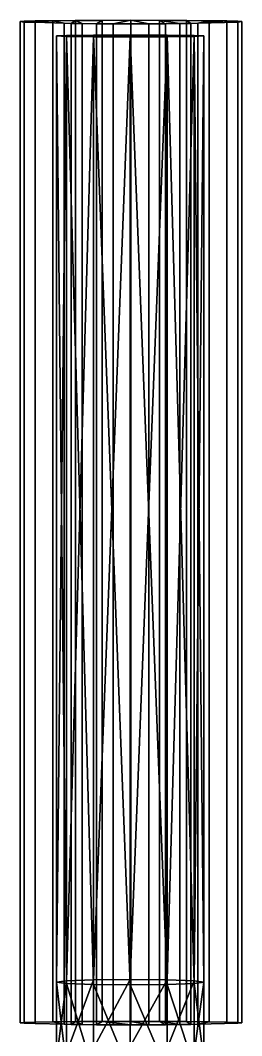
# Model space of a CAD drawing. Header units: inches. Extents: x 9.4 to 92.8, y 5.1 to 50.9.
# Drawn here: x 67.74 to 68.93, y 44.97 to 50.4 of the extents above; entities that cross this region are included whole.
import ezdxf
from ezdxf.enums import TextEntityAlignment as Align

# ---------------------------------------------------------------- set-up
doc = ezdxf.new("R2010")
doc.units = ezdxf.units.IN
doc.header["$MEASUREMENT"] = 0
doc.layers.add('AFUCH-3-FMCH', color=4, linetype='Continuous')
doc.layers.add('AFUCH-3-HNPL', color=19, linetype='Continuous')
doc.styles.get("Standard").update_dxf_attribs({"font": 'arial.ttf'})

# ---------------------------------------------------------------- blocks, each defined once
blk = doc.blocks.new('3_WHEELCHAIR')
at = {"flags": 1}
for tag in ['CAPPN', 'CAPPD', 'CAPMG', 'CAPMC', 'CAPGC', 'CAPALIAS1', 'CAPALIAS2', 'CAPALIAS3', 'CAPBLDG', 'CAPFLOOR', 'CAPDEPT', 'CAPPERSON', 'CAPPL', 'CAPQT', 'CAPDH']:
    blk.add_attdef(tag, (0, 0), '', height=0.001, dxfattribs=at)
blk.add_attdef('CAPTG', text='', height=2.5, dxfattribs=at).set_placement((9.8992, -23.8733), align=Align.CENTER)
at = {"layer": 'AFUCH-3-FMCH'}
mesh = blk.add_polyface(dxfattribs=at)
corners = [(0.6053, -5.1419, 35.0243), (0.6053, -0.1008, 34.9629), (0.8028, -0.1002, 35.0158), (0.8028, -5.1439, 35.0773), (0.9474, -0.0984, 35.1604), (0.9474, -5.1492, 35.2219), (1.0003, -0.096, 35.3578), (1.0003, -5.1565, 35.4195), (0.9474, -0.0936, 35.5553), (0.9474, -5.1638, 35.6171), (0.8028, -0.0919, 35.6999), (0.8028, -5.1692, 35.7618), (0.6053, -0.0912, 35.7528), (0.6053, -5.1711, 35.8147), (0.4078, -0.0919, 35.6999), (0.4078, -5.1692, 35.7618), (0.2632, -0.0936, 35.5553), (0.2632, -5.1638, 35.6171), (0.2103, -0.096, 35.3578), (0.2103, -5.1565, 35.4195), (0.2632, -0.0984, 35.1604), (0.2632, -5.1492, 35.2219), (0.4078, -0.1002, 35.0158), (0.4078, -5.1439, 35.0773)]
mesh.append_faces([[corners[k] for k in face] for face in [(22, 20, 1, 1)]], dxfattribs={"vtx1": -1, "vtx2": -1})
mesh.append_faces([[corners[k] for k in face] for face in [(6, 4, 1, 1), (8, 6, 1, 1), (10, 8, 1, 1), (12, 10, 1, 1), (14, 12, 1, 1), (16, 14, 1, 1), (18, 16, 1, 1), (20, 18, 1, 1)]], dxfattribs={"vtx1": -1, "vtx2": -1, "vtx3": -1})
mesh.append_faces([[corners[k] for k in face] for face in [(0, 1, 2, 2), (2, 3, 0, 0), (3, 2, 4, 4), (4, 5, 3, 3), (5, 4, 6, 6), (6, 7, 5, 5), (7, 6, 8, 8), (8, 9, 7, 7), (9, 8, 10, 10), (10, 11, 9, 9), (11, 10, 12, 12), (12, 13, 11, 11), (13, 12, 14, 14), (15, 14, 16, 16), (16, 17, 15, 15), (17, 16, 18, 18), (18, 19, 17, 17), (19, 18, 20, 20), (20, 21, 19, 19), (21, 20, 22, 22), (22, 23, 21, 21), (23, 22, 1, 1), (1, 0, 23, 23), (4, 2, 1, 1)]], dxfattribs={"vtx2": -1, "vtx3": -1})
mesh = blk.add_polyface(dxfattribs=at)
corners = [(0.6053, -5.8196, 34.9011), (0.6053, -5.5007, 34.9934), (0.8028, -5.5104, 35.0456), (0.8028, -5.8392, 34.9505), (0.9474, -5.537, 35.1885), (0.9474, -5.8927, 35.0856), (1.0003, -5.5733, 35.3836), (1.0003, -5.9658, 35.27), (0.9474, -5.6095, 35.5787), (0.2103, -5.9658, 35.27), (0.2103, -5.5733, 35.3836), (0.2632, -5.537, 35.1885), (0.2632, -5.8927, 35.0856), (0.4078, -5.5104, 35.0456), (0.4078, -5.8392, 34.9505), (0.6053, -5.1419, 35.0243), (0.8028, -5.1439, 35.0773), (0.9474, -5.1492, 35.2219), (1.0003, -5.1565, 35.4195), (0.9474, -5.1638, 35.6171), (0.8028, -5.1692, 35.7618), (0.8028, -5.6361, 35.7215), (0.6053, -5.1711, 35.8147), (0.6053, -5.6458, 35.7738), (0.4078, -5.1692, 35.7618), (0.4078, -5.6361, 35.7215), (0.2632, -5.1638, 35.6171), (0.2632, -5.6095, 35.5787), (0.2103, -5.1565, 35.4195), (0.2632, -5.1492, 35.2219), (0.4078, -5.1439, 35.0773), (0.4078, -0.0919, 35.6999)]
mesh.append_faces([[corners[k] for k in face] for face in [(0, 1, 2, 2), (3, 2, 4, 4), (5, 4, 6, 6), (7, 6, 8, 8), (9, 10, 11, 11), (12, 11, 13, 13), (14, 13, 1, 1), (1, 15, 16, 16), (16, 2, 1, 1), (2, 16, 17, 17), (17, 4, 2, 2), (4, 17, 18, 18), (18, 6, 4, 4), (6, 18, 19, 19), (19, 8, 6, 6), (8, 19, 20, 20), (20, 21, 8, 8), (21, 20, 22, 22), (22, 23, 21, 21), (23, 22, 24, 24), (24, 25, 23, 23), (25, 24, 26, 26), (26, 27, 25, 25), (27, 26, 28, 28), (28, 10, 27, 27), (10, 28, 29, 29), (29, 11, 10, 10), (11, 29, 30, 30), (30, 13, 11, 11), (13, 30, 15, 15), (15, 1, 13, 13), (31, 24, 22, 22)]], dxfattribs={"vtx2": -1, "vtx3": -1})
at = {"layer": 'AFUCH-3-HNPL'}
mesh = blk.add_polyface(dxfattribs=at)
corners = [(1.1827, -0.0216, 35.2035), (1.1827, -0.0179, 35.5109), (1.203, -0.0197, 35.3572), (1.1234, -0.0161, 35.6541), (0.967, -0.0281, 34.6675), (1.1827, -5.3755, 35.2688), (0.967, -5.3821, 34.7328), (0.93, -5.3832, 34.6435), (0.93, -0.0292, 34.5782), (0.8711, -5.3841, 34.5667), (0.8711, -0.0302, 34.5015), (0.7944, -5.3848, 34.5078), (0.7944, -0.0309, 34.4426), (0.7628, -0.0127, 35.9308), (0.906, -0.0135, 35.8714), (1.029, -0.0146, 35.7771), (1.1234, -5.37, 35.7194), (1.1827, -5.3718, 35.5762), (1.203, -5.3737, 35.4225), (1.029, -5.3685, 35.8423), (0.906, -5.3674, 35.9367), (0.7628, -5.3667, 35.996), (0.6091, -0.0125, 35.951), (0.6091, -5.3664, 36.0163), (0.705, -5.3853, 34.4708), (0.705, -0.0313, 34.4056), (0.6091, -5.3854, 34.4582), (0.6091, -0.0315, 34.3929), (0.5132, -0.0313, 34.4056), (0.4554, -0.0127, 35.9308), (0.4554, -5.3667, 35.996), (0.5132, -5.3853, 34.4708), (0.4239, -5.3848, 34.5078), (0.3471, -5.3841, 34.5667), (0.3122, -5.3674, 35.9367), (0.4239, -0.0309, 34.4426), (0.3122, -0.0135, 35.8714), (0.3471, -0.0302, 34.5015), (0.1892, -0.0146, 35.7771), (0.1892, -5.3685, 35.8423), (0.2512, -5.3821, 34.7328), (0.2882, -5.3832, 34.6435), (0.2882, -0.0292, 34.5782), (0.2512, -0.0281, 34.6675), (0.0949, -5.3773, 35.1256), (0.0949, -0.0233, 35.0603), (0.0356, -5.3755, 35.2688), (0.0356, -0.0216, 35.2035), (0.0153, -5.3737, 35.4225), (0.0153, -0.0197, 35.3572), (0.0356, -5.3718, 35.5762), (0.0356, -0.0179, 35.5109), (0.0949, -5.37, 35.7194), (0.0949, -0.0161, 35.6541)]
mesh.append_faces([[corners[k] for k in face] for face in [(0, 5, 6, 4), (7, 8, 4, 6), (9, 10, 8, 7), (9, 11, 12, 10), (3, 16, 17, 1), (18, 2, 1, 17), (5, 0, 2, 18), (15, 19, 16, 3), (15, 14, 20, 19), (14, 13, 21, 20), (13, 22, 23, 21), (11, 24, 25, 12), (24, 26, 27, 25), (22, 29, 30, 23), (26, 31, 28, 27), (31, 32, 35, 28), (29, 36, 34, 30), (36, 38, 39, 34), (37, 35, 32, 33), (41, 42, 37, 33), (40, 43, 42, 41), (44, 45, 43, 40), (46, 47, 45, 44), (48, 49, 47, 46), (50, 51, 49, 48), (52, 53, 51, 50), (39, 38, 53, 52)]])
mesh.append_faces([[corners[k] for k in face] for face in [(53, 47, 49, 51)]], dxfattribs={"vtx0": -1})
mesh.append_faces([[corners[k] for k in face] for face in [(28, 22, 25, 27), (26, 30, 32, 31)]], dxfattribs={"vtx0": -1, "vtx1": -1})
mesh.append_faces([[corners[k] for k in face] for face in [(3, 4, 15, 15), (9, 21, 11, 11), (33, 34, 41, 41)]], dxfattribs={"vtx0": -1, "vtx1": -1, "vtx2": -1})
mesh.append_faces([[corners[k] for k in face] for face in [(0, 1, 2, 2), (14, 8, 10, 13), (5, 16, 19, 6), (29, 35, 37, 36), (36, 42, 43, 38), (38, 45, 47, 53), (46, 50, 48, 48)]], dxfattribs={"vtx0": -1, "vtx2": -1})
mesh.append_faces([[corners[k] for k in face] for face in [(13, 10, 12, 12), (36, 37, 42, 42), (38, 43, 45, 45)]], dxfattribs={"vtx0": -1, "vtx2": -1, "vtx3": -1})
mesh.append_faces([[corners[k] for k in face] for face in [(3, 1, 0, 4), (14, 15, 4, 8), (7, 6, 19, 20), (9, 7, 20, 21), (24, 11, 21, 23), (22, 13, 12, 25), (26, 24, 23, 30), (33, 32, 30, 34), (29, 22, 28, 35), (40, 41, 34, 39), (44, 40, 39, 52), (46, 44, 52, 50)]], dxfattribs={"vtx1": -1, "vtx3": -1})
mesh.append_faces([[corners[k] for k in face] for face in [(5, 18, 17, 16)]], dxfattribs={"vtx3": -1})

msp = doc.modelspace()

# ---------------------------------------------------------------- block references
msp.add_blockref('3_WHEELCHAIR', (67.729, 50.4148))

doc.saveas('drawing.dxf')
